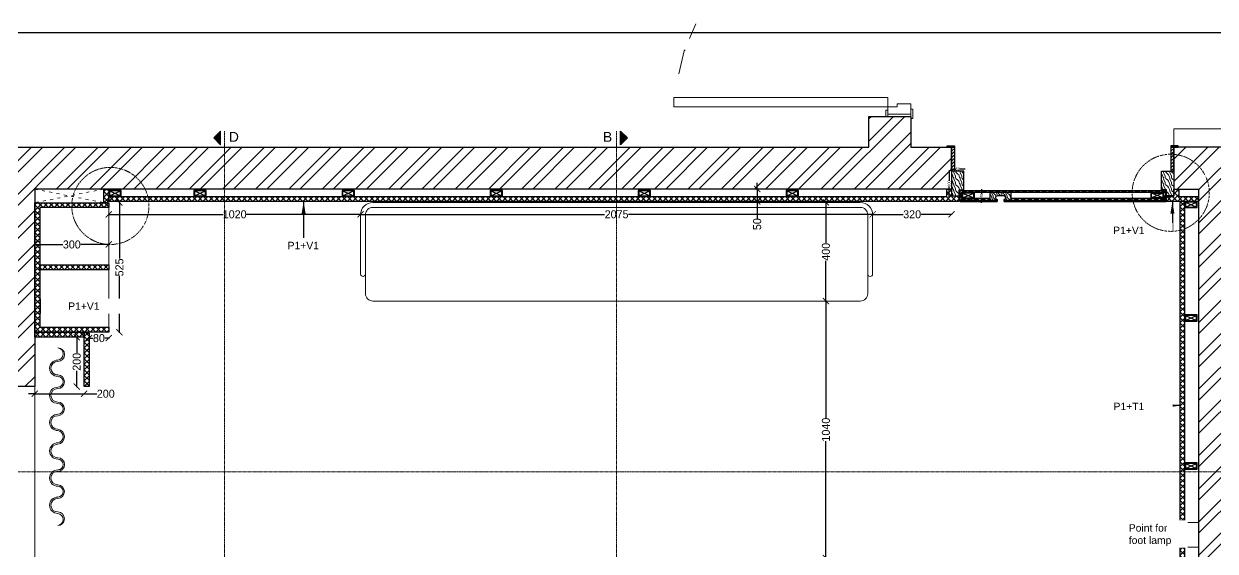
# Model space of a CAD drawing. Header units: millimetres. Extents: x 75500 to 345360, y -224327 to 19532.
# Drawn here: x 202431 to 207258, y -107602 to -105464 of the extents above; entities that cross this region are included whole.
import ezdxf

# ---------------------------------------------------------------- set-up
doc = ezdxf.new("R2010")
doc.units = ezdxf.units.MM
doc.header["$LTSCALE"] = 0.01
for name, pattern in [('ACAD_ISO03W100', [30, 12, -18]), ('CENTER', [50.8, 31.75, -6.35, 6.35, -6.35]), ('ZWCAD_ISO03W100', [30, 12, -18])]:
    doc.linetypes.add(name, pattern=pattern)
doc.layers.add('A- Ele 4', color=250, linetype='Continuous', lineweight=15, true_color=0x333333)
for name, color, linetype, lineweight in [('A-Ele 6', 250, 'Continuous', 0), ('A-WALL', 7, 'Continuous', 30), ('arch-e_0.1', 1, 'Continuous', 9), ('B. no.', 2, 'Continuous', 0), ('Cut', 1, 'Continuous', 25), ('ele 0.1', 252, 'Continuous', 13), ('funiture', 11, 'Continuous', 5), ('furniture section', 7, 'Continuous', 25), ('hatch', 251, 'Continuous', 0), ('Lights', 14, 'Continuous', 20)]:
    doc.layers.add(name, color=color, linetype=linetype, lineweight=lineweight)
doc.layers.add('e .05', color=253, linetype='Continuous')
doc.styles.add('Arial', font='arial.ttf')
doc.styles.add('ISOCP2', font='GOTHIC.TTF')
doc.styles.get("Standard").update_dxf_attribs({"font": 'arial.ttf'})
doc.dimstyles.new('77', dxfattribs={"dimscale": 0.25, "dimtxt": 130, "dimasz": 100, "dimexe": 5, "dimexo": 1, "dimgap": 0.25, "dimtad": 0, "dimdec": 0, "dimrnd": 5, "dimzin": 0, "dimdsep": 46, "dimtxsty": 'ISOCP2', "dimblk": 'ARCHTICK', "dimcen": 0, "dimdle": 100, "dimclrd": 1, "dimclre": 256, "dimclrt": 256, "dimazin": 0, "dimtm": 1e-09, "dimtfac": 1, "dimtdec": 0, "dimtmove": 1, "dimatfit": 0, "dimfxl": 1, "dimtolj": 1, "dimtzin": 12, "dimlwd": -1, "dimlwe": -1, "dimarcsym": 0})
doc.dimstyles.new('MIGCS IN MM 1 100', dxfattribs={"dimtxt": 40, "dimasz": 30, "dimexe": 180, "dimexo": 100, "dimgap": 25, "dimtad": 0, "dimdec": 0, "dimzin": 0, "dimdsep": 46, "dimtxsty": 'Standard', "dimblk": 'ARCHTICK', "dimcen": 150, "dimse1": 1, "dimse2": 1, "dimclrd": 3, "dimclre": 3, "dimclrt": 3, "dimadec": 0, "dimazin": 0, "dimtfac": 1, "dimtdec": 0, "dimtix": 1, "dimtmove": 2, "dimatfit": 3, "dimfxl": 1, "dimtolj": 1, "dimtzin": 0, "dimarcsym": 0})

# ---------------------------------------------------------------- blocks, each defined once
blk = doc.blocks.new('ASDFGBwrg')
at = {"layer": 'Cut'}
h = blk.add_hatch(color=256, dxfattribs=at)
h.dxf.hatch_style = 1
h.paths.add_polyline_path([(87923.9, 2882.8), (87923.9, 2857.8), (87973.9, 2857.8), (87973.9, 2882.8)])
h.paths.add_polyline_path([(87926.4, 2880.3), (87926.4, 2860.3), (87971.4, 2860.3), (87971.4, 2880.3)], flags=16)
for p, q in [((87926.4, 2880.3), (87971.4, 2860.3)), ((87926.4, 2860.3), (87971.4, 2880.3))]:
    blk.add_line(p, q, dxfattribs=at)
for points in [[(87923.9, 2882.8), (87973.9, 2882.8), (87973.9, 2857.8), (87923.9, 2857.8)], [(87926.4, 2880.3), (87971.4, 2880.3), (87971.4, 2860.3), (87926.4, 2860.3)]]:
    blk.add_lwpolyline(points, close=True, dxfattribs=at)
blk = doc.blocks.new('_ARCHTICK')
at = {"color": 0, "linetype": 'ByBlock', "const_width": 0.15}
blk.add_lwpolyline([(-0.5, -0.5), (0.5, 0.5)], dxfattribs=at)
blk = doc.blocks.new('*D205')
at = {"color": 1, "ltscale": 4, "transparency": 16777216}
for p, q in [((203793.1, -106236.3), (204784.5, -106236.3)), ((205873.1, -106236.3), (204881.6, -106236.3))]:
    blk.add_line(p, q, dxfattribs=at)
at = {"layer": 'Defpoints', "color": 0, "transparency": 16777216}
for p in [(203795.6, -106160.1), (205870.6, -106160.1), (205870.6, -106236.3)]:
    blk.add_point(p, dxfattribs=at)
at = {"color": 1, "transparency": 16777216, "xscale": 25, "yscale": 25, "zscale": 25, "rotation": 180}
blk.add_blockref('_ARCHTICK', (203795.6, -106236.3), dxfattribs=at)
at = {"color": 1, "transparency": 16777216, "xscale": 25, "yscale": 25, "zscale": 25}
blk.add_blockref('_ARCHTICK', (205870.6, -106236.3), dxfattribs=at)
at = {"transparency": 16777216, "insert": (204833.1, -106236.3), "char_height": 32.5, "attachment_point": 5, "style": 'ISOCP2'}
blk.add_mtext('\\A1;2075', dxfattribs=at)
blk = doc.blocks.new('*D206')
at = {"color": 1, "ltscale": 4, "transparency": 16777216}
for p, q in [((202773.1, -106236.3), (203239.3, -106236.3)), ((203798.1, -106236.3), (203331.9, -106236.3))]:
    blk.add_line(p, q, dxfattribs=at)
at = {"layer": 'Defpoints', "color": 0, "transparency": 16777216}
for p in [(202775.6, -106207.3), (203795.6, -106207.3), (203795.6, -106236.3)]:
    blk.add_point(p, dxfattribs=at)
at = {"color": 1, "transparency": 16777216, "xscale": 25, "yscale": 25, "zscale": 25, "rotation": 180}
blk.add_blockref('_ARCHTICK', (202775.6, -106236.3), dxfattribs=at)
at = {"color": 1, "transparency": 16777216, "xscale": 25, "yscale": 25, "zscale": 25}
blk.add_blockref('_ARCHTICK', (203795.6, -106236.3), dxfattribs=at)
at = {"transparency": 16777216, "insert": (203285.6, -106236.3), "char_height": 32.5, "attachment_point": 5, "style": 'ISOCP2'}
blk.add_mtext('\\A1;1020', dxfattribs=at)
blk = doc.blocks.new('*D207')
at = {"color": 1, "ltscale": 4, "transparency": 16777216}
for p, q in [((205868.1, -106236.3), (205994.4, -106236.3)), ((206193.1, -106236.3), (206066.7, -106236.3))]:
    blk.add_line(p, q, dxfattribs=at)
at = {"layer": 'Defpoints', "color": 0, "transparency": 16777216}
for p in [(205870.6, -106115.8), (206190.6, -106115.8), (206190.6, -106236.3)]:
    blk.add_point(p, dxfattribs=at)
at = {"color": 1, "transparency": 16777216, "xscale": 25, "yscale": 25, "zscale": 25, "rotation": 180}
blk.add_blockref('_ARCHTICK', (205870.6, -106236.3), dxfattribs=at)
at = {"color": 1, "transparency": 16777216, "xscale": 25, "yscale": 25, "zscale": 25}
blk.add_blockref('_ARCHTICK', (206190.6, -106236.3), dxfattribs=at)
at = {"transparency": 16777216, "insert": (206030.6, -106236.3), "char_height": 32.5, "attachment_point": 5, "style": 'ISOCP2'}
blk.add_mtext('\\A1;320', dxfattribs=at)
blk = doc.blocks.new('*D208')
at = {"color": 1, "ltscale": 4, "transparency": 16777216}
for p, q in [((202473.1, -106358.5), (202589.4, -106358.5)), ((202778.1, -106358.5), (202661.7, -106358.5))]:
    blk.add_line(p, q, dxfattribs=at)
at = {"layer": 'Defpoints', "color": 0, "transparency": 16777216}
for p in [(202775.6, -106358.5), (202475.6, -106620.8), (202775.6, -106620.8)]:
    blk.add_point(p, dxfattribs=at)
at = {"color": 1, "transparency": 16777216, "xscale": 25, "yscale": 25, "zscale": 25, "rotation": 180}
blk.add_blockref('_ARCHTICK', (202475.6, -106358.5), dxfattribs=at)
at = {"color": 1, "transparency": 16777216, "xscale": 25, "yscale": 25, "zscale": 25}
blk.add_blockref('_ARCHTICK', (202775.6, -106358.5), dxfattribs=at)
at = {"transparency": 16777216, "insert": (202625.6, -106358.5), "char_height": 32.5, "attachment_point": 5, "style": 'ISOCP2'}
blk.add_mtext('\\A1;300', dxfattribs=at)
blk = doc.blocks.new('*D209')
at = {"color": 1, "ltscale": 4, "transparency": 16777216}
for p, q in [((202818.7, -106186.5), (202818.7, -106415.7)), ((202818.7, -106716.5), (202818.7, -106487.3))]:
    blk.add_line(p, q, dxfattribs=at)
at = {"layer": 'Defpoints', "color": 0, "transparency": 16777216}
for p in [(202775.6, -106189), (202818.7, -106189), (202775.6, -106714)]:
    blk.add_point(p, dxfattribs=at)
at = {"color": 1, "transparency": 16777216, "xscale": 25, "yscale": 25, "zscale": 25}
for p, rotation in [((202818.7, -106189), 90), ((202818.7, -106714), 270)]:
    blk.add_blockref('_ARCHTICK', p, dxfattribs=dict(at, rotation=rotation))
at = {"transparency": 16777216, "insert": (202818.7, -106451.5), "char_height": 32.5, "attachment_point": 5, "rotation": 90, "style": 'ISOCP2'}
blk.add_mtext('\\A1;525', dxfattribs=at)
blk = doc.blocks.new('*D210')
at = {"color": 1, "ltscale": 4, "transparency": 16777216}
for p, q in [((205681.2, -106185.5), (205681.2, -106351.6)), ((205681.2, -106590.5), (205681.2, -106424.4))]:
    blk.add_line(p, q, dxfattribs=at)
at = {"layer": 'Defpoints', "color": 0, "transparency": 16777216}
for p in [(205706.5, -106188), (205681.2, -106588), (205706.5, -106588)]:
    blk.add_point(p, dxfattribs=at)
at = {"color": 1, "transparency": 16777216, "xscale": 25, "yscale": 25, "zscale": 25}
for p, rotation in [((205681.2, -106188), 90), ((205681.2, -106588), 270)]:
    blk.add_blockref('_ARCHTICK', p, dxfattribs=dict(at, rotation=rotation))
at = {"transparency": 16777216, "insert": (205681.2, -106388), "char_height": 32.5, "attachment_point": 5, "rotation": 90, "style": 'ISOCP2'}
blk.add_mtext('\\A1;400', dxfattribs=at)
blk = doc.blocks.new('*D211')
at = {"color": 1, "ltscale": 4, "transparency": 16777216}
for p, q in [((205402.8, -106134), (205402.8, -106109)), ((205402.8, -106134), (205402.8, -106184)), ((205402.8, -106184), (205402.8, -106252.7)), ((205402.8, -106184), (205402.8, -106209))]:
    blk.add_line(p, q, dxfattribs=at)
at = {"layer": 'Defpoints', "color": 0, "transparency": 16777216}
for p in [(205678.1, -106134), (205402.8, -106184), (205678.1, -106184)]:
    blk.add_point(p, dxfattribs=at)
at = {"color": 1, "transparency": 16777216, "xscale": 25, "yscale": 25, "zscale": 25}
for p, rotation in [((205402.8, -106134), 270), ((205402.8, -106184), 90)]:
    blk.add_blockref('_ARCHTICK', p, dxfattribs=dict(at, rotation=rotation))
at = {"transparency": 16777216, "insert": (205402.8, -106276.2), "char_height": 32.5, "attachment_point": 5, "rotation": 90, "style": 'ISOCP2'}
blk.add_mtext('\\A1;50', dxfattribs=at)
blk = doc.blocks.new('*D212')
at = {"color": 1, "ltscale": 4, "transparency": 16777216}
for p, q in [((205681.2, -106585.5), (205681.2, -107062.7)), ((205681.2, -107632.5), (205681.2, -107155.3))]:
    blk.add_line(p, q, dxfattribs=at)
at = {"layer": 'Defpoints', "color": 0, "transparency": 16777216}
for p in [(205635.5, -106588), (205635.5, -107630), (205681.2, -107630)]:
    blk.add_point(p, dxfattribs=at)
at = {"color": 1, "transparency": 16777216, "xscale": 25, "yscale": 25, "zscale": 25}
for p, rotation in [((205681.2, -106588), 90), ((205681.2, -107630), 270)]:
    blk.add_blockref('_ARCHTICK', p, dxfattribs=dict(at, rotation=rotation))
at = {"transparency": 16777216, "insert": (205681.2, -107109), "char_height": 32.5, "attachment_point": 5, "rotation": 90, "style": 'ISOCP2'}
blk.add_mtext('\\A1;1040', dxfattribs=at)
blk = doc.blocks.new('*D215')
at = {"color": 1, "ltscale": 4, "transparency": 16777216}
for p, q in [((202645.7, -106731.5), (202645.7, -106797.7)), ((202645.7, -106936.5), (202645.7, -106870.3))]:
    blk.add_line(p, q, dxfattribs=at)
at = {"layer": 'Defpoints', "color": 0, "transparency": 16777216}
for p in [(202645.7, -106734), (202675.6, -106734), (202675.6, -106934)]:
    blk.add_point(p, dxfattribs=at)
at = {"color": 1, "transparency": 16777216, "xscale": 25, "yscale": 25, "zscale": 25}
for p, rotation in [((202645.7, -106734), 90), ((202645.7, -106934), 270)]:
    blk.add_blockref('_ARCHTICK', p, dxfattribs=dict(at, rotation=rotation))
at = {"transparency": 16777216, "insert": (202645.7, -106834), "char_height": 32.5, "attachment_point": 5, "rotation": 90, "style": 'ISOCP2'}
blk.add_mtext('\\A1;200', dxfattribs=at)
blk = doc.blocks.new('*D238')
at = {"color": 1, "ltscale": 4, "transparency": 16777216}
for p, q in [((206311.2, -106134.5), (206311.2, -106153.8)), ((206311.2, -106189), (206311.2, -106169.7))]:
    blk.add_line(p, q, dxfattribs=at)
at = {"layer": 'Defpoints', "color": 0, "transparency": 16777216}
for p in [(206311.2, -106139.5), (206331.3, -106139.5), (206331.3, -106184)]:
    blk.add_point(p, dxfattribs=at)
at = {"color": 1, "transparency": 16777216, "xscale": 3.75, "yscale": 3.75, "zscale": 3.75}
for p, rotation in [((206311.2, -106139.5), 90), ((206311.2, -106184), 270)]:
    blk.add_blockref('_ARCHTICK', p, dxfattribs=dict(at, rotation=rotation))
at = {"transparency": 16777216, "insert": (206311.2, -106161.8), "char_height": 10.83, "attachment_point": 5, "rotation": 90, "style": 'ISOCP2'}
blk.add_mtext('\\A1;40', dxfattribs=at)
blk = doc.blocks.new('*D239')
at = {"color": 1, "ltscale": 4, "transparency": 16777216}
for p, q in [((206185.6, -106052.7), (206207.7, -106052.7)), ((206245.6, -106052.7), (206223.5, -106052.7))]:
    blk.add_line(p, q, dxfattribs=at)
at = {"layer": 'Defpoints', "color": 0, "transparency": 16777216}
for p in [(206190.6, -106052.7), (206240.6, -106052.7), (206240.6, -106052.7)]:
    blk.add_point(p, dxfattribs=at)
at = {"color": 1, "transparency": 16777216, "xscale": 3.75, "yscale": 3.75, "zscale": 3.75, "rotation": 180}
blk.add_blockref('_ARCHTICK', (206190.6, -106052.7), dxfattribs=at)
at = {"color": 1, "transparency": 16777216, "xscale": 3.75, "yscale": 3.75, "zscale": 3.75}
blk.add_blockref('_ARCHTICK', (206240.6, -106052.7), dxfattribs=at)
at = {"transparency": 16777216, "insert": (206215.6, -106052.7), "char_height": 10.83, "attachment_point": 5, "style": 'ISOCP2'}
blk.add_mtext('\\A1;50', dxfattribs=at)
blk = doc.blocks.new('*D240')
at = {"color": 1, "ltscale": 4, "transparency": 16777216}
for p, q in [((206180.2, -106056.5), (206180.2, -106100.2)), ((206180.2, -106166.5), (206180.2, -106122.8))]:
    blk.add_line(p, q, dxfattribs=at)
at = {"layer": 'Defpoints', "color": 0, "transparency": 16777216}
for p in [(206190.6, -106061.5), (206180.2, -106161.5), (206190.6, -106161.5)]:
    blk.add_point(p, dxfattribs=at)
at = {"color": 1, "transparency": 16777216, "xscale": 3.75, "yscale": 3.75, "zscale": 3.75}
for p, rotation in [((206180.2, -106061.5), 90), ((206180.2, -106161.5), 270)]:
    blk.add_blockref('_ARCHTICK', p, dxfattribs=dict(at, rotation=rotation))
at = {"transparency": 16777216, "insert": (206180.2, -106111.5), "char_height": 10.83, "attachment_point": 5, "rotation": 90, "style": 'ISOCP2'}
blk.add_mtext('\\A1;100', dxfattribs=at)
blk = doc.blocks.new('*D327')
at = {"color": 1, "ltscale": 4, "transparency": 16777216}
for p, q in [((202475.6, -106963.7), (202450.6, -106963.7)), ((202475.6, -106963.7), (202675.6, -106963.7)), ((202675.6, -106963.7), (202727.1, -106963.7)), ((202675.6, -106963.7), (202700.6, -106963.7))]:
    blk.add_line(p, q, dxfattribs=at)
at = {"layer": 'Defpoints', "color": 0, "transparency": 16777216}
for p in [(202475.6, -106734), (202675.6, -106734), (202675.6, -106963.7)]:
    blk.add_point(p, dxfattribs=at)
at = {"color": 1, "transparency": 16777216, "xscale": 25, "yscale": 25, "zscale": 25}
blk.add_blockref('_ARCHTICK', (202475.6, -106963.7), dxfattribs=at)
at = {"color": 1, "transparency": 16777216, "xscale": 25, "yscale": 25, "zscale": 25, "rotation": 180}
blk.add_blockref('_ARCHTICK', (202675.6, -106963.7), dxfattribs=at)
at = {"transparency": 16777216, "insert": (202763.3, -106963.7), "char_height": 32.5, "attachment_point": 5, "style": 'ISOCP2'}
blk.add_mtext('\\A1;200', dxfattribs=at)
blk = doc.blocks.new('jyhtgrefdwas-flat-38-flat-1-flat-1')
at = {"layer": 'Lights', "lineweight": 30, "ltscale": 300}
h = blk.add_hatch(color=256, dxfattribs=at)
h.dxf.hatch_style = 1
h.paths.add_polyline_path([(-27.8, 0), (0, 27.8), (27.8, 0)])
blk.add_lwpolyline([(-27.8, 0), (0, 27.8), (27.8, 0), (-27.8, 0)], dxfattribs=at)
blk = doc.blocks.new('*D330')
at = {"color": 1, "ltscale": 4, "transparency": 16777216}
for p, q in [((202693.1, -106738.2), (202711.9, -106738.2)), ((202778.1, -106738.2), (202759.2, -106738.2))]:
    blk.add_line(p, q, dxfattribs=at)
at = {"layer": 'Defpoints', "color": 0, "transparency": 16777216}
for p in [(202695.6, -106714), (202775.6, -106714), (202775.6, -106738.2)]:
    blk.add_point(p, dxfattribs=at)
at = {"color": 1, "transparency": 16777216, "xscale": 25, "yscale": 25, "zscale": 25, "rotation": 180}
blk.add_blockref('_ARCHTICK', (202695.6, -106738.2), dxfattribs=at)
at = {"color": 1, "transparency": 16777216, "xscale": 25, "yscale": 25, "zscale": 25}
blk.add_blockref('_ARCHTICK', (202775.6, -106738.2), dxfattribs=at)
at = {"transparency": 16777216, "insert": (202735.6, -106738.2), "char_height": 32.5, "attachment_point": 5, "style": 'ISOCP2'}
blk.add_mtext('\\A1;80', dxfattribs=at)

msp = doc.modelspace()

# ---------------------------------------------------------------- hatches: boundary and pattern name
at = {"layer": 'arch-e_0.1'}
h = msp.add_hatch(color=256, dxfattribs=at)
h.dxf.hatch_style = 1
h.paths.add_polyline_path([(207090.6, -105964), (207090.6, -106134), (207190.6, -106134), (207190.6, -107889), (208900.6, -107889), (208900.6, -107719), (207360.6, -107719), (207360.6, -106134), (211070.6, -106134), (211070.6, -107719), (210995.6, -107719), (210995.6, -107889), (211070.6, -107889), (211070.6, -109854), (210855.6, -109854), (210855.6, -110054), (211617.5, -110054), (211617.5, -109854), (211240.6, -109854), (211240.6, -106134), (211355.6, -106134), (211355.6, -105964)])
h.paths.add_polyline_path([(207090.6, -105964), (207090.6, -106134), (207190.6, -106134), (207190.6, -107889), (208900.6, -107889), (208900.6, -107719), (207360.6, -107719), (207360.6, -106134), (211070.6, -106134), (211070.6, -107719), (210995.6, -107719), (210995.6, -107889), (211070.6, -107889), (211070.6, -109854), (210855.6, -109854), (210855.6, -110054), (211617.5, -110054), (211617.5, -109854), (211240.6, -109854), (211240.6, -106134), (211355.6, -106134), (211355.6, -105964)])
at = {"layer": 'B. no.'}
h = msp.add_hatch(dxfattribs=at)
h.set_pattern_fill('ANGLE', color=256, scale=100)
h.set_pattern_definition([(0, (207060.6, -106184), (0, 698.5), [508, -190.5]), (90, (207060.6, -106184), (-698.5, 4e-14), [508, -190.5])])
h.paths.add_polyline_path([(207060.6, -106184), (207060.6, -106164), (207090.6, -106164), (207090.6, -106134), (207110.6, -106134), (207110.6, -106164), (207190.6, -106164), (207190.6, -106184)])
at = {"layer": 'hatch'}
h = msp.add_hatch(dxfattribs=at)
h.set_pattern_fill('ANSI32', color=256, scale=10, angle=180)
h.set_pattern_definition([(225, (200325.58, -106934.01), (67.3519, -67.3519), []), (225, (200280.68, -106934.01), (67.3519, -67.3519), [])])
h.paths.add_polyline_path([(200325.6, -106234), (200325.6, -105498.8), (200525.6, -105498.8), (200525.6, -105964), (205855.6, -105964), (205855.6, -105839), (206025.6, -105839), (206025.6, -105964), (206190.6, -105964), (206190.6, -106134), (202475.6, -106134), (202475.6, -106934), (202305.6, -106934), (202305.6, -106134), (200525.6, -106134), (200525.6, -106234)])
h = msp.add_hatch(dxfattribs=at)
h.set_pattern_fill('ANSI34', color=256, angle=360)
h.set_pattern_definition([(45, (206172.58, -105964.013), (-13.47, 13.47), []), (45, (206177.07, -105964.013), (-13.47, 13.47), []), (45, (206181.56, -105964.013), (-13.47, 13.47), []), (45, (206186.05, -105964.013), (-13.47, 13.47), [])])
h.paths.add_polyline_path([(206172.6, -105958), (206172.6, -105964), (206202.6, -105964), (206202.6, -105958)])
h = msp.add_hatch(dxfattribs=at)
h.set_pattern_fill('ANSI31', color=256, scale=3, angle=360)
h.set_pattern_definition([(45, (206190.58, -106061.513), (-6.7352, 6.7352), [])])
h.paths.add_polyline_path([(206190.6, -105964), (206190.6, -106061.5), (206202.6, -106061.5), (206202.6, -105964)])
h = msp.add_hatch(dxfattribs=at)
h.set_pattern_fill('ANSI34', color=256, angle=360)
h.set_pattern_definition([(45, (207078.58, -105964.013), (-13.47, 13.47), []), (45, (207083.07, -105964.013), (-13.47, 13.47), []), (45, (207087.56, -105964.013), (-13.47, 13.47), []), (45, (207092.05, -105964.013), (-13.47, 13.47), [])])
h.paths.add_polyline_path([(207078.6, -105958), (207078.6, -105964), (207108.6, -105964), (207108.6, -105958)])
h = msp.add_hatch(dxfattribs=at)
h.set_pattern_fill('ANSI31', color=256, scale=3, angle=360)
h.set_pattern_definition([(45, (207078.58, -106061.513), (-6.7352, 6.7352), [])])
h.paths.add_polyline_path([(207078.6, -105964), (207078.6, -106061.5), (207090.6, -106061.5), (207090.6, -105964)])
h = msp.add_hatch(dxfattribs=at)
h.set_pattern_fill('ANSI32', color=256, scale=10, angle=180)
h.set_pattern_definition([(225, (207090.58, -110054.01), (67.3519, -67.3519), []), (225, (207045.68, -110054.01), (67.3519, -67.3519), [])])
h.paths.add_polyline_path([(207090.6, -105964), (207090.6, -106134), (207190.6, -106134), (207190.6, -107889), (208900.6, -107889), (208900.6, -107719), (207360.6, -107719), (207360.6, -106134), (211070.6, -106134), (211070.6, -107719), (210995.6, -107719), (210995.6, -107889), (211070.6, -107889), (211070.6, -109854), (210855.6, -109854), (210855.6, -110054), (211617.5, -110054), (211617.5, -109854), (211240.6, -109854), (211240.6, -106134), (211355.6, -106134), (211355.6, -105964)])
h = msp.add_hatch(dxfattribs=at)
h.set_pattern_fill('WOOD2', color=256, angle=360)
h.set_pattern_definition([(108.435, (206197.184, -106161.513), (-25.39996, 50.8), [9.6386, -70.6832]), (139.3987, (206194.1357, -106152.369), (-152.399975, 127.00001), [4.6835, -229.493]), (136.8476, (206215.9797, -106149.321), (-380.999937, 355.600072), [11.1413, -545.9242]), (109.983, (206207.8517, -106141.701), (-76.199986, 203.200017), [5.946, -291.3534]), (90, (206205.82, -106161.513), (-25.4, 25.4), [5.08, -20.32]), (118.4429, (206205.8197, -106156.433), (177.7998435, -330.200096), [13.8657, -679.4194]), (84.2894, (206199.2157, -106144.241), (-25.40003, -228.599985), [5.1053, -250.1615]), (129.8056, (206199.7237, -106139.161), (101.60006, -126.99995), [3.9676, -194.4127])])
h.paths.add_polyline_path([(206190.6, -106061.5), (206190.6, -106161.5), (206220.6, -106161.5), (206220.6, -106137.5), (206240.6, -106137.5), (206240.6, -106061.5)])
h = msp.add_hatch(dxfattribs=at)
h.set_pattern_fill('WOOD2', color=256, angle=360)
h.set_pattern_definition([(108.435, (207047.184, -106161.513), (-25.39996, 50.8), [9.6386, -70.6832]), (139.3987, (207044.1357, -106152.369), (-152.399975, 127.00001), [4.6835, -229.493]), (136.8476, (207065.9797, -106149.321), (-380.999937, 355.600072), [11.1413, -545.9242]), (109.983, (207057.8517, -106141.701), (-76.199986, 203.200017), [5.946, -291.3534]), (90, (207055.82, -106161.513), (-25.4, 25.4), [5.08, -20.32]), (118.4429, (207055.8197, -106156.433), (177.7998435, -330.200096), [13.8657, -679.4194]), (84.2894, (207049.2157, -106144.241), (-25.40003, -228.599985), [5.1053, -250.1615]), (129.8056, (207049.7237, -106139.161), (101.60006, -126.99995), [3.9676, -194.4127])])
h.paths.add_polyline_path([(207040.6, -106137.5), (207040.6, -106061.5), (207090.6, -106061.5), (207090.6, -106161.5), (207060.6, -106161.5), (207060.6, -106137.5)])
h = msp.add_hatch(dxfattribs=at)
h.set_pattern_fill('ANSI37', color=256, scale=5, angle=180)
h.set_pattern_definition([(225, (202755.58, -106189.013), (11.2253, -11.2253), []), (315, (202755.58, -106189.013), (11.2253, 11.2253), [])])
h.paths.add_polyline_path([(202755.6, -106134), (202755.6, -106189), (202770.6, -106189), (202770.6, -106184), (202775.6, -106184), (202775.6, -106134)])
h = msp.add_hatch(dxfattribs=at)
h.set_pattern_fill('ANSI37', color=256, scale=5, angle=180)
h.set_pattern_definition([(225, (202775.58, -106184.013), (11.22532, -11.22532), []), (315, (202775.58, -106184.013), (11.22532, 11.22532), [])])
h.paths.add_polyline_path([(202775.6, -106164), (202775.6, -106184), (206220.6, -106184), (206220.6, -106161.5), (206190.6, -106161.5), (206190.6, -106134), (206170.6, -106134), (206170.6, -106164)])
h = msp.add_hatch(dxfattribs=at)
h.set_pattern_fill('ANSI34', color=256, angle=360)
h.set_pattern_definition([(45, (206226.58, -106180.013), (-13.4704, 13.4704), []), (45, (206231.07, -106180.013), (-13.4704, 13.4704), []), (45, (206235.56, -106180.013), (-13.4704, 13.4704), []), (45, (206240.05, -106180.013), (-13.4704, 13.4704), [])])
h.paths.add_polyline_path([(206232.1, -106147), (206232.1, -106172.5), (207049.1, -106172.5), (207049.1, -106147)])
h.paths.add_polyline_path([(206347, -106180), (206347, -106172.5), (206431.1, -106172.5), (206431.1, -106176), (206431.1, -106180), (207056.6, -106180), (207056.6, -106139.5), (206224.6, -106139.5), (206224.6, -106180)])
h = msp.add_hatch(dxfattribs=at)
h.set_pattern_fill('WOOD2', color=256, scale=0.75)
h.set_pattern_definition([(108.435, (206351.9805, -106184.013), (-19.04997, 38.1), [7.229, -53.0124]), (139.3987, (206349.6945, -106177.155), (-114.29998, 95.25001), [3.5126, -172.1197]), (136.8476, (206366.0775, -106174.86905), (-285.749953, 266.700054), [8.356, -409.4431]), (109.983, (206359.9815, -106169.154), (-57.14999, 152.400013), [4.4595, -218.515]), (90, (206358.458, -106184.013), (-19.05, 19.05), [3.81, -15.24]), (118.4429, (206358.4575, -106180.20305), (133.3498826, -247.650072), [10.3993, -509.5645]), (84.2894, (206353.5045, -106171.059), (-19.050025, -171.44999), [3.829, -187.6211]), (129.8056, (206353.8855, -106167.249), (76.20005, -95.24996), [2.9757, -145.8096])])
edge = h.paths.add_edge_path()
edge.add_line((206347, -106180), (206347, -106147))
edge.add_line((206347, -106147), (206431.1, -106147))
edge.add_line((206431.1, -106147), (206431.1, -106180))
edge.add_line((206431.1, -106180), (206407.6, -106180))
edge.add_line((206407.6, -106180), (206403.6, -106184))
edge.add_line((206403.6, -106184), (206403.6, -106176))
edge.add_ellipse((206401.9, -106168.5), major_axis=(7.69, 0), ratio=1, start_angle=282.6642, end_angle=437.3034)
edge.add_line((206403.6, -106161), (206374.6, -106161))
edge.add_ellipse((206376.3, -106168.5), major_axis=(7.69, 0), ratio=1, start_angle=102.6965, end_angle=257.3358)
edge.add_line((206374.6, -106176), (206374.6, -106184))
edge.add_line((206374.6, -106184), (206370.6, -106180))
edge.add_line((206370.6, -106180), (206364.6, -106180))
edge.add_line((206364.6, -106180), (206347, -106180))
h = msp.add_hatch(dxfattribs=at)
h.set_pattern_fill('ANSI37', color=256, scale=5, angle=180)
h.set_pattern_definition([(225, (207060.58, -106184.013), (11.2253, -11.2253), []), (315, (207060.58, -106184.013), (11.2253, 11.2253), [])])
h.paths.add_polyline_path([(207060.6, -106184), (207060.6, -106164), (207090.6, -106164), (207090.6, -106134), (207110.6, -106134), (207110.6, -106164), (207190.6, -106164), (207190.6, -106184)])
h = msp.add_hatch(dxfattribs=at)
h.set_pattern_fill('ANSI37', color=256, scale=5, angle=180)
h.set_pattern_definition([(225, (202475.58, -106714.013), (11.2253, -11.2253), []), (315, (202475.58, -106714.013), (11.2253, 11.2253), [])])
h.paths.add_polyline_path([(202475.6, -106714), (202475.6, -106189), (202775.6, -106189), (202775.6, -106209), (202495.6, -106209), (202495.6, -106694), (202775.6, -106694), (202775.6, -106714)])
h = msp.add_hatch(dxfattribs=at)
h.set_pattern_fill('ANSI38', color=256)
h.set_pattern_definition([(45, (206224.5797, -106184.013), (-2.245064, 2.245064), []), (135, (206224.5797, -106184.013), (-6.735192, 2.245064), [7.9375, -4.7625])])
h.paths.add_polyline_path([(206403.6, -106184), (206407.6, -106180), (206431.1, -106180), (206925.1, -106180, 0.006545), (206926, -106184)])
h.paths.add_polyline_path([(206224.6, -106184), (206374.6, -106184), (206370.6, -106180), (206364.6, -106180), (206347, -106180), (206224.6, -106180)])
h.paths.add_polyline_path([(206926, -106184, -0.006545), (206925.1, -106180), (207056.6, -106180), (207056.6, -106184)])
h = msp.add_hatch(dxfattribs=at)
h.set_pattern_fill('ANSI37', color=256, scale=5, angle=180)
h.set_pattern_definition([(225, (207115.58, -107889.013), (11.22532, -11.22532), []), (315, (207115.58, -107889.013), (11.22532, 11.22532), [])])
h.paths.add_polyline_path([(207115.6, -107885), (207115.6, -106188), (207119.6, -106188), (207119.6, -106184), (207135.6, -106184), (207135.6, -107889), (207119.6, -107889), (207119.6, -107885)])
h = msp.add_hatch(dxfattribs=at)
h.set_pattern_fill('ANSI37', color=256, scale=5, angle=180)
h.set_pattern_definition([(225, (202775.58, -106461.513), (11.2253, -11.2253), []), (315, (202775.58, -106461.513), (11.2253, 11.2253), [])])
h.paths.add_polyline_path([(202495.6, -106461.5), (202495.6, -106441.5), (202775.6, -106441.5), (202775.6, -106461.5)])
h = msp.add_hatch(dxfattribs=at)
h.set_pattern_fill('ANSI37', color=256, scale=5, angle=180)
h.set_pattern_definition([(225, (202475.58, -106734.013), (11.2253, -11.2253), []), (315, (202475.58, -106734.013), (11.2253, 11.2253), [])])
h.paths.add_polyline_path([(202475.6, -106714), (202475.6, -106734), (202675.6, -106734), (202675.6, -106714)])
h = msp.add_hatch(dxfattribs=at)
h.set_pattern_fill('ANSI37', color=256, scale=5, angle=180)
h.set_pattern_definition([(225, (202675.58, -106934.013), (11.2253, -11.2253), []), (315, (202675.58, -106934.013), (11.2253, 11.2253), [])])
h.paths.add_polyline_path([(202675.6, -106714), (202675.6, -106934), (202695.6, -106934), (202695.6, -106718), (202691.6, -106718), (202691.6, -106714)])

# ---------------------------------------------------------------- linework, layer by layer
at = {"color": 7, "linetype": 'Continuous', "lineweight": 5}
for p, q in [((205970.6, -105800.9), (205932.5, -105800.9)), ((205932.5, -105800.9), (205932.5, -105830.5)), ((206025.6, -105788.2), (205970.6, -105788.2)), ((205970.6, -105800.9), (205970.6, -105788.2)), ((206025.6, -105809.4), (206025.6, -105788.2)), ((206025.6, -105830.5), (205932.5, -105830.5))]:
    msp.add_line(p, q, dxfattribs=at)
at = {"color": 8, "linetype": 'Continuous', "lineweight": 5}
for p, q in [((205884.9, -106203.5), (205884.9, -106203.5)), ((202475.6, -109049), (202475.6, -106934))]:
    msp.add_line(p, q, dxfattribs=at)
for points in [[(205128.2, -105523.1), (205153.6, -105463.9)], [(205085.9, -105667), (205107.1, -105573.9), (205111.3, -105569.7)]]:
    msp.add_lwpolyline(points, dxfattribs=at)
at = {"color": 7, "linetype": 'Continuous', "lineweight": 5}
for points in [[(205932.5, -105762.8), (205064.7, -105762.8), (205064.7, -105800.9), (205932.5, -105800.9)], [(206025.6, -105847.5), (206034, -105847.5), (206034, -105809.4), (206025.6, -105809.4)]]:
    msp.add_lwpolyline(points, close=True, dxfattribs=at)
msp.add_lwpolyline([(205932.5, -105830.5), (205932.5, -105839), (205924, -105839), (205924, -105813.6), (205932.5, -105813.6)], dxfattribs=at)
at = {"layer": 'A- Ele 4'}
for p in [(211355.6, -105889), (207090.6, -105964)]:
    msp.add_line(p, (207090.6, -105889), dxfattribs=at)
at = {"layer": 'A- Ele 4', "linetype": 'ZWCAD_ISO03W100', "ltscale": 100}
for p, q in [((202475.6, -106134), (202755.6, -106189)), ((202755.6, -106134), (202475.6, -106189))]:
    msp.add_line(p, q, dxfattribs=at)
at = {"layer": 'A-Ele 6', "color": 14, "linetype": 'ZWCAD_ISO03W100', "ltscale": 10}
msp.add_circle((202781.9, -106202.2), 156.3, dxfattribs=at)
at = {"layer": 'A-WALL'}
for points in [[(200525.6, -105498.8), (200525.6, -105964), (205855.6, -105964), (205855.6, -105839), (206025.6, -105839), (206025.6, -105964), (206190.6, -105964), (206190.6, -106134), (202475.6, -106134), (202475.6, -106934), (202305.6, -106934), (202305.6, -106134), (200525.6, -106134), (200525.6, -106234), (200325.6, -106234), (200325.6, -105498.8)], [(211617.5, -109854), (211240.6, -109854), (211240.6, -106134), (211355.6, -106134), (211355.6, -105964), (207090.6, -105964), (207090.6, -106134), (207190.6, -106134), (207190.6, -107889), (208900.6, -107889), (208900.6, -107719), (207360.6, -107719), (207360.6, -106134), (211070.6, -106134), (211070.6, -107719), (210995.6, -107719), (210995.6, -107889), (211070.6, -107889), (211070.6, -109854), (210855.6, -109854), (210855.6, -110054), (211617.5, -110054)]]:
    msp.add_lwpolyline(points, close=True, dxfattribs=at)
at = {"layer": 'e .05', "linetype": 'Continuous', "lineweight": 5}
for p, q in [((207056.8, -106184), (207056.8, -106171)), ((207056.8, -106171), (207057.5, -106171)), ((207057.5, -106171), (207057.5, -106182.7)), ((207060.3, -106171), (207059.7, -106171)), ((207059.7, -106171), (207059.7, -106182.7)), ((207060.3, -106184), (207060.3, -106171)), ((202775.6, -106694), (202775.6, -106209))]:
    msp.add_line(p, q, dxfattribs=at)
for points in [[(203815.6, -106479), (203815.6, -106238, -0.414214), (203845.6, -106208), (205820.6, -106208, -0.414214), (205850.6, -106238), (205850.6, -106479, 0.900618), (205870.6, -106479), (205870.6, -106238, 0.414214), (205820.6, -106188), (203845.6, -106188, 0.414214), (203795.6, -106238), (203795.6, -106479, 0.900618)], [(205820.6, -106588), (203845.6, -106588, -0.414214), (203815.6, -106558), (203815.6, -106238, -0.414214), (203845.6, -106208), (205820.6, -106208, -0.414214), (205850.6, -106238), (205850.6, -106558, -0.414214)]]:
    msp.add_lwpolyline(points, format="xyb", close=True, dxfattribs=at)
for radius in [1.74, 1.11]:
    msp.add_circle((207058.6, -106184), radius, dxfattribs=at)
at = {"layer": 'ele 0.1'}
for centre, radius, start, end in [((202566.1, -106802.2), 24.9, 276.2588, 83.5784), ((202568.8, -106804.9), 27.5, 269.9186, 89.9186), ((202568.8, -106859.9), 33, 89.9186, 269.9186), ((202568.8, -106859.9), 27.5, 89.9186, 269.9186), ((202568.7, -106914.9), 27.5, 269.9186, 89.9186), ((202568.7, -106914.9), 22, 269.9186, 89.9186), ((202568.6, -106969.9), 33, 89.9186, 269.9186), ((202568.6, -106969.9), 27.5, 89.9186, 269.9186), ((202568.5, -107024.9), 27.5, 269.9186, 89.9186), ((202568.5, -107024.9), 22, 269.9186, 89.9186), ((202568.4, -107079.9), 33, 89.9186, 269.9186), ((202568.4, -107079.9), 27.5, 89.9186, 269.9186), ((202565.6, -107137.7), 24.9, 276.2588, 83.5784), ((202565.6, -107137.7), 30.4, 276.3604, 84.6752), ((202568.9, -107195.4), 33, 89.9186, 269.9186), ((202568.9, -107195.4), 27.5, 89.9186, 269.9186), ((202568.8, -107250.4), 27.5, 269.9186, 89.9186), ((202568.8, -107250.4), 22, 269.9186, 89.9186), ((202568.8, -107305.4), 33, 89.9186, 269.9186), ((202568.8, -107305.4), 27.5, 89.9186, 269.9186), ((202568.7, -107360.4), 27.5, 269.9186, 89.9186), ((202568.7, -107360.4), 22, 269.9186, 89.9186), ((202568.6, -107415.4), 33, 89.9186, 269.9186), ((202568.6, -107415.4), 27.5, 89.9186, 269.9186), ((202568.5, -107470.4), 27.5, 269.9186, 89.9186), ((202565.8, -107473.2), 24.9, 276.2588, 83.5784)]:
    msp.add_arc(centre, radius, start, end, dxfattribs=at)
at = {"layer": 'funiture'}
msp.add_line((200525.6, -105964), (203313.6, -105964), dxfattribs=at)
at = {"layer": 'furniture section'}
for p, q in [((206224.6, -106180), (206224.6, -106184)), ((206224.6, -106184), (206374.6, -106184)), ((206403.6, -106184), (207056.6, -106184)), ((207056.6, -106184), (207056.6, -106180))]:
    msp.add_line(p, q, dxfattribs=at)
for points in [[(206172.6, -105958), (206202.6, -105958), (206202.6, -105964), (206172.6, -105964)], [(206190.6, -105964), (206202.6, -105964), (206202.6, -106061.5), (206190.6, -106061.5)], [(207108.6, -105958), (207078.6, -105958), (207078.6, -105964), (207108.6, -105964)], [(207090.6, -105964), (207078.6, -105964), (207078.6, -106061.5), (207090.6, -106061.5)], [(206220.6, -106161.5), (206220.6, -106137.5), (206240.6, -106137.5), (206240.6, -106061.5), (206190.6, -106061.5), (206190.6, -106161.5)], [(207060.6, -106161.5), (207060.6, -106137.5), (207040.6, -106137.5), (207040.6, -106061.5), (207090.6, -106061.5), (207090.6, -106161.5)], [(202755.6, -106134), (202775.6, -106134), (202775.6, -106184), (202770.6, -106184), (202770.6, -106189), (202755.6, -106189)], [(202775.6, -106164), (206170.6, -106164), (206170.6, -106134), (206190.6, -106134), (206190.6, -106161.5), (206220.6, -106161.5), (206220.6, -106184), (202775.6, -106184)], [(207060.6, -106184), (207060.6, -106164), (207090.6, -106164), (207090.6, -106134), (207110.6, -106134), (207110.6, -106164), (207190.6, -106164), (207190.6, -106184)], [(207115.6, -107885), (207119.6, -107885), (207119.6, -107889), (207135.6, -107889), (207135.6, -106184), (207119.6, -106184), (207119.6, -106188), (207115.6, -106188)], [(202495.6, -106461.5), (202495.6, -106441.5), (202775.6, -106441.5), (202775.6, -106461.5)], [(202475.6, -106714), (202675.6, -106714), (202675.6, -106734), (202475.6, -106734)], [(202675.6, -106714), (202691.6, -106714), (202691.6, -106718), (202695.6, -106718), (202695.6, -106934), (202675.6, -106934)]]:
    msp.add_lwpolyline(points, close=True, dxfattribs=at)
for points in [[(206347, -106180), (206224.6, -106180), (206224.6, -106139.5), (207056.6, -106139.5), (207056.6, -106180), (206431.1, -106180)], [(206347, -106172.5), (206232.1, -106172.5), (206232.1, -106147), (207049.1, -106147), (207049.1, -106172.5), (206431.1, -106172.5)], [(206374.6, -106176), (206374.6, -106176)], [(206374.6, -106176), (206374.6, -106176)], [(206403.6, -106176), (206403.6, -106176)], [(206403.6, -106176), (206403.6, -106176)]]:
    msp.add_lwpolyline(points, dxfattribs=at)
msp.add_lwpolyline([(206347, -106180), (206347, -106147), (206431.1, -106147), (206431.1, -106180), (206407.6, -106180), (206403.6, -106184), (206403.6, -106176, 0.8), (206403.6, -106161), (206374.6, -106161, 0.8), (206374.6, -106176), (206374.6, -106184), (206370.6, -106180), (206364.6, -106180)], format="xyb", close=True, dxfattribs=at)
at = {"layer": 'Lights', "linetype": 'CENTER', "ltscale": 10}
msp.add_line((202200.5, -107280.7), (207428.9, -107280.7), dxfattribs=at)
at = {"layer": 'Lights', "ltscale": 10000}
msp.add_lwpolyline([(207097.1, -107485), (207190.6, -107485), (207190.6, -107585), (207097.1, -107585)], close=True, dxfattribs=at)

# ---------------------------------------------------------------- block references
at = {"layer": 'Cut', "xscale": -1, "rotation": 179.9999999999994}
for p in [(114851.7, -103281.2), (115196.7, -103281.2), (115796.7, -103281.2), (116396.7, -103281.2), (116996.7, -103281.2), (117596.7, -103281.2), (118308.7, -103289.5), (119211.7, -103326.2), (119211.7, -103786.2), (119211.7, -104386.2)]:
    msp.add_blockref('ASDFGBwrg', p, dxfattribs=at)
at = {"layer": 'Cut', "rotation": 180.0000000000006}
msp.add_blockref('ASDFGBwrg', (294972.4, -103289.5), dxfattribs=at)

# ---------------------------------------------------------------- dimensions: what is measured, and where the dimension line sits
at = {"ltscale": 4}
for p1, p2, distance, override, picture, middle in [((206190.6, -106052.7), (206240.6, -106052.7), 0, {"dimtxt": 43.333333, "dimasz": 15, "dimpost": '\\X', "dimblk": 'ARCHTICK', "dimdle": 20, "dimse1": 1, "dimse2": 1}, '*D239', (206215.6, -106052.7)), ((206190.6, -106061.5), (206190.6, -106161.5), -10.4, {"dimtxt": 43.333333, "dimasz": 15, "dimpost": '\\X', "dimblk": 'ARCHTICK', "dimdle": 20, "dimse1": 1, "dimse2": 1}, '*D240', (206180.2, -106111.5)), ((205870.6, -106115.8), (206190.6, -106115.8), -120.5, {"dimpost": '\\X', "dimblk": 'ARCHTICK', "dimdle": 10, "dimse1": 1, "dimse2": 1, "dimclre": 253}, '*D207', (206030.6, -106236.3)), ((202775.6, -106714), (202775.6, -106189), -43.1, {"dimpost": '\\X', "dimblk": 'ARCHTICK', "dimdle": 10, "dimse1": 1, "dimse2": 1, "dimclre": 253}, '*D209', (202818.7, -106451.5)), ((203795.6, -106160.1), (205870.6, -106160.1), -76.1, {"dimpost": '\\X', "dimblk": 'ARCHTICK', "dimdle": 10, "dimse1": 1, "dimse2": 1, "dimclre": 253}, '*D205', (204833.1, -106236.3)), ((205706.5, -106188), (205706.5, -106588), -25.3, {"dimpost": '\\X', "dimblk": 'ARCHTICK', "dimdle": 10, "dimse1": 1, "dimse2": 1, "dimclre": 253}, '*D210', (205681.2, -106388)), ((202775.6, -106207.3), (203795.6, -106207.3), -28.9, {"dimpost": '\\X', "dimblk": 'ARCHTICK', "dimdle": 10, "dimse1": 1, "dimse2": 1, "dimclre": 253}, '*D206', (203285.6, -106236.3)), ((202475.6, -106620.8), (202775.6, -106620.8), 262.3, {"dimpost": '\\X', "dimblk": 'ARCHTICK', "dimdle": 10, "dimse1": 1, "dimse2": 1, "dimclre": 253}, '*D208', (202625.6, -106358.5)), ((205635.5, -106588), (205635.5, -107630), 45.6, {"dimpost": '\\X', "dimblk": 'ARCHTICK', "dimdle": 10, "dimse1": 1, "dimse2": 1, "dimclre": 253}, '*D212', (205681.2, -107109)), ((202675.6, -106934), (202675.6, -106734), 29.8, {"dimpost": '\\X', "dimblk": 'ARCHTICK', "dimdle": 10, "dimse1": 1, "dimse2": 1, "dimclre": 253}, '*D215', (202645.7, -106834)), ((202695.6, -106714), (202775.6, -106714), -24.2, {"dimpost": '\\X', "dimblk": 'ARCHTICK', "dimdle": 10, "dimse1": 1, "dimse2": 1, "dimclre": 253}, '*D330', (202735.6, -106738.2))]:
    dim = msp.add_aligned_dim(p1=p1, p2=p2, distance=distance, dimstyle='77', override=override, dxfattribs=at)
    dim.commit()
    dim.dimension.update_dxf_attribs({"geometry": picture, "text_midpoint": middle})
for base, p1, p2, angle, picture, middle in [((205402.8, -106184), (205678.1, -106134), (205678.1, -106184), 270, '*D211', (205402.8, -106276.2)), ((202675.6, -106963.7), (202475.6, -106734), (202675.6, -106734), 0, '*D327', (202763.3, -106978.2))]:
    dim = msp.add_linear_dim(base=base, p1=p1, p2=p2, angle=angle, dimstyle='77', override={"dimpost": '\\X', "dimblk": 'ARCHTICK', "dimdle": 10, "dimse1": 1, "dimse2": 1, "dimclre": 253}, dxfattribs=at)
    dim.commit()
    dim.dimension.update_dxf_attribs({"geometry": picture, "text_midpoint": middle, "dimtype": 161})
dim = msp.add_aligned_dim(p1=(206331.3, -106184), p2=(206331.3, -106139.5), distance=20.1, text='40', dimstyle='77', override={"dimtxt": 43.333333, "dimasz": 15, "dimpost": '\\X', "dimtxsty": 'ISOCP2', "dimblk": 'ARCHTICK', "dimdle": 20, "dimse1": 1, "dimse2": 1}, dxfattribs=at)
dim.commit()
dim.dimension.update_dxf_attribs({"geometry": '*D238', "text_midpoint": (206311.2, -106161.8)})

# ---------------------------------------------------------------- leaders
at = {"layer": 'A- Ele 4', "color": 8}
for points in [[(203565, -106184), (203565, -106341)], [(207085.2, -106184), (207085.2, -106302.3), (206972.2, -106302.3)], [(202495.6, -106608.8), (202605, -106608.8)], [(207115.6, -107011.5), (206977.3, -107011.5)]]:
    msp.add_leader(points, dimstyle='MIGCS IN MM 1 100', override={"dimasz": 50, "dimgap": 20, "dimclrd": 8}, dxfattribs=at)

# ---------------------------------------------------------------- next in the draw order: texts
at = {"lineweight": 0, "transparency": 33554687, "char_height": 30, "width": 325.333, "attachment_point": 7, "bg_fill": 2}
for s, insert in [('\\pxqc;P1+V1', (206746, -106316.2)), ('\\pxqc;P1+V1', (203401, -106377.6)), ('\\pxqc;P1+V1', (202511.9, -106623.3)), ('\\pxqc;P1+T1', (206746.3, -107029.8))]:
    msp.add_mtext(s, dxfattribs=dict(at, insert=insert))
at = {"layer": 'Lights', "linetype": 'CENTER', "ltscale": 10, "char_height": 40, "width": 121.795, "style": 'Arial', "bg_fill": 2}
for s, insert, attachment_point in [('D', (203262.3, -105942.3), 7), ('B', (204815.3, -105942.3), 9)]:
    msp.add_mtext(s, dxfattribs=dict(at, insert=insert, attachment_point=attachment_point))

# ---------------------------------------------------------------- next in the draw order: linework, layer by layer
at = {"layer": 'A-Ele 6', "color": 14, "linetype": 'ZWCAD_ISO03W100', "ltscale": 10}
msp.add_circle((207078.3, -106148.9), 156.3, dxfattribs=at)
at = {"layer": 'furniture section'}
for points in [[(199230.5, -105498.8), (211617.5, -105498.8), (211617.5, -110573.6), (199230.5, -110573.6)], [(202775.6, -106189), (202775.6, -106209), (202495.6, -106209), (202495.6, -106694), (202775.6, -106694), (202775.6, -106714), (202475.6, -106714), (202475.6, -106189)]]:
    msp.add_lwpolyline(points, close=True, dxfattribs=at)
at = {"layer": 'Lights', "linetype": 'CENTER', "ltscale": 10}
for p, q in [((203244.5, -110143.8), (203244.5, -105898.7)), ((204833.1, -110143.8), (204833.1, -105898.7))]:
    msp.add_line(p, q, dxfattribs=at)

# ---------------------------------------------------------------- next in the draw order: block references
at = {"layer": 'Lights', "linetype": 'CENTER', "ltscale": 10, "xscale": -1, "rotation": 90.00000000000006}
msp.add_blockref('jyhtgrefdwas-flat-38-flat-1-flat-1', (203228.4, -105926.6), dxfattribs=at)
at = {"layer": 'Lights', "linetype": 'CENTER', "ltscale": 10, "rotation": 269.9999999999999}
msp.add_blockref('jyhtgrefdwas-flat-38-flat-1-flat-1', (204849.1, -105926.6), dxfattribs=at)

# ---------------------------------------------------------------- next in the draw order: texts
at = {"layer": 'Lights', "linetype": 'ACAD_ISO03W100', "ltscale": 200, "insert": (206908.5, -107581.4), "char_height": 30, "width": 224.114, "attachment_point": 7, "bg_fill": 2}
msp.add_mtext('Point for foot lamp', dxfattribs=at)

doc.saveas('drawing.dxf')
